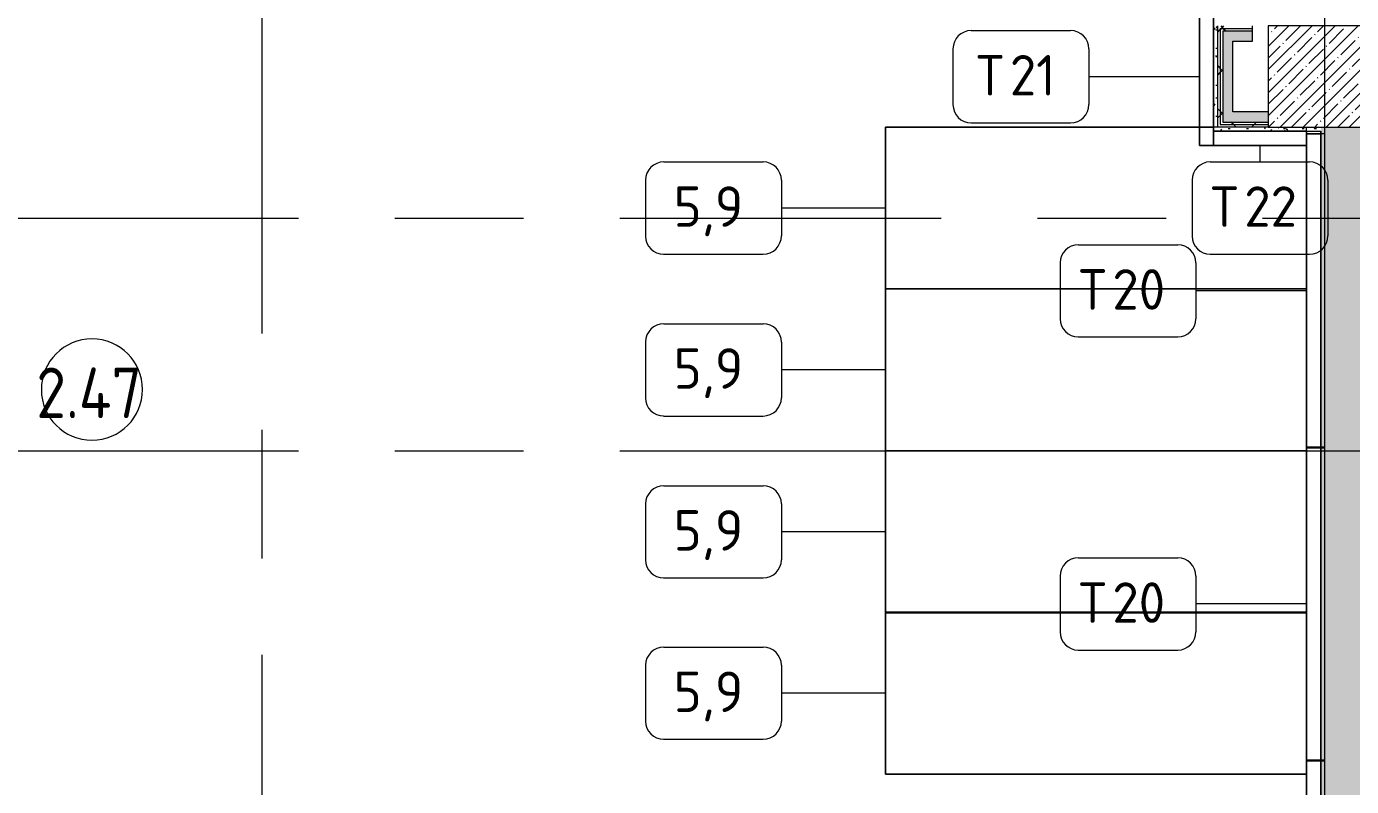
# Model space of a CAD drawing. Header units: millimetres. Extents: x 81566 to 292854, y -8553 to 29000.
# Drawn here: x 114796 to 121341, y 15341 to 19097 of the extents above; entities that cross this region are included whole.
import ezdxf

# ---------------------------------------------------------------- set-up
doc = ezdxf.new("R2010")
doc.units = ezdxf.units.MM
doc.linetypes.add('Осевая', pattern=[3175, 635, -476.25, 1587.5, -476.25])
for name, color, linetype, lineweight in [('A-AREA-IDEN', 7, 'Continuous', 9), ('A-WALL', 7, 'Continuous', 9), ('I-FURN-IDEN', 7, 'Continuous', 9), ('I-WALL', 7, 'Continuous', 9), ('S-COLS', 7, 'Continuous', 9), ('Оси-2', 7, 'Осевая', 9)]:
    doc.layers.add(name, color=color, linetype=linetype, lineweight=lineweight)
for name, color, linetype, lineweight, true_color in [('A-WALL-1', 9, 'Continuous', 9, 0x808080), ('A-WALL-FNSH-1', 9, 'Continuous', 9, 0x808080), ('I-FURN-1', 9, 'Continuous', 9, 0x808080)]:
    doc.layers.add(name, color=color, linetype=linetype, lineweight=lineweight, true_color=true_color)
doc.styles.add('GOST Common', font='GOST_Common.ttf', dxfattribs={"height": 200})
doc.styles.add('GOST Common_1', font='GOST_Common.ttf', dxfattribs={"width": 0.9, "height": 250})
pattern_1 = [(0, (0, 0), (121.92, 30.48), [10.058, -81.382, 10.058, -81.382, -487.68]), (0, (0, 0), (121.92, 30.48), [-182.88, 10.058, -172.822, 10.058, -81.382, -213.36]), (0, (0, 0), (121.92, 30.48), [-457.2, 10.058, -50.902, 10.058, -142.342]), (120, (45.72, 15.24), (-87.356454, 90.345817), [10.058, -81.382, 10.058, -81.382, -487.68]), (120, (45.72, 15.24), (-87.356454, 90.345817), [-182.88, 10.058, -172.822, 10.058, -81.382, -213.36]), (120, (45.72, 15.24), (-87.356454, 90.345817), [-457.2, 10.058, -50.902, 10.058, -142.342]), (240, (60.96, 76.2), (-34.563546, -120.825817), [10.058, -81.382, 10.058, -81.382, -487.68]), (240, (60.96, 76.2), (-34.563546, -120.825817), [-182.88, 10.058, -172.822, 10.058, -81.382, -213.36]), (240, (60.96, 76.2), (-34.563546, -120.825817), [-457.2, 10.058, -50.902, 10.058, -142.342])]
pattern_2 = [(45, (0, 0), (-106.06602, 106.06602), []), (135, (0, 0), (-106.06602, -106.06602), [])]

# ---------------------------------------------------------------- blocks, each defined once
blk = doc.blocks.new('BSC_Колонна _Прямоугольная - 500х500-V22-План расстановки мебели и оборудования 2 этажа в осях 23-33')
at = {"layer": 'S-COLS'}
h = blk.add_hatch(dxfattribs=at)
h.set_pattern_fill('FP_36', color=256, style=0, pattern_type=2)
h.set_pattern_definition([(45, (-121180, -18850), (-57.024626, 57.024626), []), (45, (-121122.975, -18850), (-57.024626, 57.024626), [100.806, -20.161, 3.353, -16.808])])
h.paths.add_polyline_path([(-250, -250), (250, -250), (250, 250), (-250, 250), (-250, -195.6)])
for p, q in [((250, 250), (-250, 250)), ((-250, 250), (-250, -250)), ((250, -250), (250, 250)), ((-250, -250), (250, -250))]:
    blk.add_line(p, q, dxfattribs=at)
blk = doc.blocks.new('Мат в спортивном зале - Т20-31224349-План расстановки мебели и оборудования 2 этажа в осях 23-33')
at = {"layer": 'I-FURN-1'}
for p, q in [((-668.7, 925.9), (-668.7, 906.7)), ((881.3, 906.7), (881.3, 925.9)), ((881.3, 909.3), (-668.7, 909.3)), ((-668.7, 909.3), (-668.7, 839.3)), ((-668.7, 839.3), (-668.7, 909.3)), ((-668.7, 909.3), (-666.1, 909.3)), ((-666.1, 909.3), (881.3, 909.3)), ((881.3, 839.3), (881.3, 909.3)), ((881.3, 909.3), (881.3, 839.3)), ((-668.7, 839.3), (881.3, 839.3)), ((-666.1, 839.3), (-668.7, 839.3)), ((-600.3, 839.3), (-666.1, 839.3)), ((76, 839.3), (-600.3, 839.3)), ((776, 839.3), (76, 839.3)), ((811.3, 839.3), (776, 839.3)), ((881.3, 839.3), (811.3, 839.3))]:
    blk.add_line(p, q, dxfattribs=at)
blk = doc.blocks.new('Мат в спортивном зале - Т20-V276-План расстановки мебели и оборудования 2 этажа в осях 23-33')
at = {"layer": 'I-FURN-1'}
for p, q in [((-668.7, 925.9), (-668.7, 906.7)), ((881.3, 906.7), (881.3, 925.9)), ((881.3, 909.3), (-668.7, 909.3)), ((-668.7, 909.3), (-668.7, 839.3)), ((-668.7, 839.3), (-668.7, 909.3)), ((-668.7, 909.3), (-666.1, 909.3)), ((-666.1, 909.3), (878.7, 909.3)), ((878.7, 909.3), (881.3, 909.3)), ((881.3, 839.3), (881.3, 909.3)), ((881.3, 909.3), (881.3, 839.3)), ((-668.7, 839.3), (881.3, 839.3)), ((-666.1, 839.3), (-668.7, 839.3)), ((147.1, 839.3), (-666.1, 839.3)), ((149.7, 839.3), (147.1, 839.3)), ((878.7, 839.3), (149.7, 839.3)), ((881.3, 839.3), (878.7, 839.3))]:
    blk.add_line(p, q, dxfattribs=at)
blk = doc.blocks.new('Мат в спортивном зале - Т20-V277-План расстановки мебели и оборудования 2 этажа в осях 23-33')
at = {"layer": 'I-FURN-1'}
for p, q in [((-668.7, 925.9), (-668.7, 906.7)), ((881.3, 906.7), (881.3, 925.9)), ((881.3, 909.3), (-668.7, 909.3)), ((-668.7, 909.3), (-668.7, 839.3)), ((-668.7, 839.3), (-668.7, 909.3)), ((-668.7, 909.3), (878.7, 909.3)), ((878.7, 909.3), (881.3, 909.3)), ((881.3, 839.3), (881.3, 909.3)), ((881.3, 909.3), (881.3, 839.3)), ((-668.7, 839.3), (881.3, 839.3)), ((-611.9, 839.3), (-668.7, 839.3)), ((878.7, 839.3), (-611.9, 839.3)), ((881.3, 839.3), (878.7, 839.3))]:
    blk.add_line(p, q, dxfattribs=at)
blk = doc.blocks.new('Мат в спортивном зале - Т22-31224358-План расстановки мебели и оборудования 2 этажа в осях 23-33')
at = {"layer": 'I-FURN-1'}
for p, q in [((421.3, 925.9), (421.3, 906.7)), ((881.3, 906.7), (881.3, 925.9)), ((881.3, 909.3), (421.3, 909.3)), ((421.3, 909.3), (421.3, 839.3)), ((421.3, 839.3), (421.3, 909.3)), ((421.9, 909.3), (881.3, 909.3)), ((881.3, 839.3), (881.3, 909.3)), ((881.3, 909.3), (881.3, 896.1)), ((881.3, 896.1), (881.3, 839.3)), ((421.3, 839.3), (881.3, 839.3)), ((881.3, 839.3), (421.9, 839.3))]:
    blk.add_line(p, q, dxfattribs=at)
blk = doc.blocks.new('Мат в спортивном зале - Т21-31224356-План расстановки мебели и оборудования 2 этажа в осях 23-33')
at = {"layer": 'I-FURN-1'}
for p, q in [((201.3, 925.9), (201.3, 906.7)), ((881.3, 906.7), (881.3, 925.9)), ((881.3, 909.3), (201.3, 909.3)), ((201.3, 909.3), (201.3, 839.3)), ((201.3, 909.3), (269.3, 909.3)), ((201.3, 839.3), (201.3, 908.7)), ((270.3, 909.3), (296.3, 909.3)), ((296.3, 909.3), (790.3, 909.3)), ((790.3, 909.3), (811.3, 909.3)), ((811.3, 909.3), (881.3, 909.3)), ((881.3, 839.3), (881.3, 909.3)), ((881.3, 908.7), (881.3, 839.3)), ((201.3, 839.3), (881.3, 839.3)), ((790.3, 839.3), (201.3, 839.3)), ((881.3, 839.3), (790.3, 839.3))]:
    blk.add_line(p, q, dxfattribs=at)
blk = doc.blocks.new('Марка_Мебель - В прямоуг_Balcon_Марка-25523697-План расстановки мебели и оборудования 2 этажа в осях 23-33')
at = {"layer": 'I-FURN-IDEN'}
for p, q in [((-2.455, 2.278), (2.455, 2.278)), ((-3.355, 1.378), (-3.355, -1.384)), ((3.355, 1.378), (3.355, -1.378)), ((-2.461, -2.278), (2.455, -2.278))]:
    blk.add_line(p, q, dxfattribs=at)
for centre, radius, start, end in [((-2.455, 1.378), 0.9, 90, 180), ((2.455, 1.378), 0.9, 0, 90), ((-2.461, -1.384), 0.893, 180, 270), ((2.455, -1.378), 0.9, 270, 0)]:
    blk.add_arc(centre, radius, start, end, dxfattribs=at)
blk = doc.blocks.new('Марка_Помещения - Номер-25198446-План расстановки мебели и оборудования 2 этажа в осях 23-33')
at = {"layer": 'A-AREA-IDEN'}
for start, end in [(360, 180), (180, 360)]:
    blk.add_arc((0, 0), 2.5, start, end, dxfattribs=at)

msp = doc.modelspace()

# ---------------------------------------------------------------- hatches: boundary and pattern name
at = {"layer": 'I-WALL'}
h = msp.add_hatch(dxfattribs=at)
h.set_pattern_fill('FP_41', color=256, style=0, pattern_type=2)
h.set_pattern_definition(pattern_1)
h.paths.add_polyline_path([(120680.6, 18600), (120680.6, 19121), (120659.6, 19120), (120660.6, 18600)])
h = msp.add_hatch(dxfattribs=at)
h.set_pattern_fill('FP_42', color=256, style=0, pattern_type=2)
h.set_pattern_definition(pattern_2)
h.paths.add_polyline_path([(120852, 19087.5), (120852, 19100), (120680.6, 19100), (120680.6, 19087.5), (120778, 19087.5)])
h = msp.add_hatch(dxfattribs=at)
h.set_pattern_fill('FP_42', color=256, style=0, pattern_type=2)
h.set_pattern_definition(pattern_2)
h.paths.add_polyline_path([(120693.1, 18600), (120693.1, 19087.5), (120680.6, 19087.5), (120680.6, 18600)])
h = msp.add_hatch(dxfattribs=at)
h.set_pattern_fill('FP_42', color=256, style=0, pattern_type=2)
h.set_pattern_definition(pattern_2)
h.paths.add_polyline_path([(120852, 19075), (120852, 19087.5), (120693.1, 19087.5), (120693.1, 19075), (120778, 19075)])
h = msp.add_hatch(dxfattribs=at)
h.set_pattern_fill('FP_42', color=256, style=0, pattern_type=2)
h.set_pattern_definition(pattern_2)
h.paths.add_polyline_path([(120705.6, 18612.5), (120705.6, 19075), (120693.1, 19075), (120693.1, 18612.5)])
for points in [[(120852, 19025), (120852, 19075), (120705.6, 19075), (120705.6, 19025), (120778, 19025)], [(120755.6, 18625), (120755.6, 19025), (120705.6, 19025), (120705.6, 18625)], [(120930, 18625), (120930, 18675), (120755.6, 18675), (120755.6, 18625), (120778, 18625)]]:
    msp.add_hatch(color=256, dxfattribs=at).paths.add_polyline_path(points)
h = msp.add_hatch(dxfattribs=at)
h.set_pattern_fill('FP_41', color=256, style=0, pattern_type=2)
h.set_pattern_definition(pattern_1)
h.paths.add_polyline_path([(120660.6, 18580), (121190, 18580), (121190, 18600), (120660.6, 18600)])
h = msp.add_hatch(dxfattribs=at)
h.set_pattern_fill('FP_42', color=256, style=0, pattern_type=2)
h.set_pattern_definition(pattern_2)
h.paths.add_polyline_path([(120705.6, 18600), (120930, 18600), (120930, 18612.5), (120693.1, 18612.5), (120693.1, 18600)])
h = msp.add_hatch(dxfattribs=at)
h.set_pattern_fill('FP_42', color=256, style=0, pattern_type=2)
h.set_pattern_definition(pattern_2)
h.paths.add_polyline_path([(120705.6, 18612.5), (120930, 18612.5), (120930, 18625), (120705.6, 18625)])
h = msp.add_hatch(dxfattribs=at)
h.set_pattern_fill('FP_41', color=256, style=0, pattern_type=2)
h.set_pattern_definition(pattern_1)
h.paths.add_polyline_path([(121190, 13920), (121210, 13920), (121210, 18600), (121190, 18600), (121190, 14480.9)])
h = msp.add_hatch(dxfattribs=at)
h.set_pattern_fill('FP_2', color=256, style=0, pattern_type=2)
h.set_pattern_definition([(45, (0, 0), (-57.024626, 57.024626), []), (45, (57.025, 0), (-57.024626, 57.024626), [100.806, -20.161, 3.353, -16.808])])
h.paths.add_polyline_path([(121424.6, 10600), (121430, 10600), (121430, 10825), (121210, 10825), (121210, 10600)])
h.paths.add_polyline_path([(121210, 12225), (121430, 12225), (121430, 13400), (121210, 13400), (121210, 12280)])
h.paths.add_polyline_path([(121210, 13900), (121430, 13900), (121430, 18600), (121210, 18600), (121210, 13920)])

# ---------------------------------------------------------------- linework, layer by layer
at = {"layer": 'A-WALL'}
for p, q in [((120659.6, 19094), (120660.6, 19094)), ((120660.6, 18600), (120660.6, 19094)), ((120693.1, 19087.5), (120693.1, 18612.5)), ((120693.1, 19087.5), (120852, 19087.5)), ((120705.6, 19075), (120705.6, 18625)), ((120705.6, 19075), (120852, 19075)), ((120693.1, 18612.5), (120930, 18612.5)), ((120705.6, 18625), (120930, 18625)), ((121210, 13900), (121210, 18600)), ((121190, 13920), (121190, 18580))]:
    msp.add_line(p, q, dxfattribs=at)
at = {"layer": 'A-WALL-1'}
for p, q in [((120680.6, 18600), (120680.6, 19100)), ((120852, 19025), (120852, 19100)), ((120755.6, 18675), (120755.6, 19025)), ((120755.6, 19025), (120852, 19025)), ((120930, 18675), (120755.6, 18675)), ((120930, 18600), (120680.6, 18600)), ((120660.6, 18580), (121190, 18580))]:
    msp.add_line(p, q, dxfattribs=at)
at = {"layer": 'A-WALL-FNSH-1'}
for p, q in [((120659.6, 19100), (120659.6, 18579)), ((120660.6, 18580), (120660.6, 18600)), ((120659.6, 18579), (121189, 18579)), ((121189, 18579), (121189, 13921))]:
    msp.add_line(p, q, dxfattribs=at)
at = {"layer": 'I-FURN-1'}
for p, q in [((119039, 18600), (119039, 17800)), ((120589.6, 18600), (119039, 18600)), ((119039, 18600), (120589.6, 18600)), ((119039, 17800), (119039, 18600)), ((120659.6, 18600), (120589.6, 18600)), ((120589.6, 18600), (120659.6, 18600)), ((120930, 18600), (120659.6, 18600)), ((121119, 18579), (121119, 18600)), ((121119, 18565.8), (121119, 18579)), ((121119, 18579), (121119, 18565.8)), ((121119, 18509), (121119, 18565.8)), ((121119, 18565.8), (121119, 18509)), ((121119, 17800), (121119, 18509)), ((121119, 18509), (121119, 17800)), ((119039, 17800), (121119, 17800)), ((121119, 17800), (119039, 17800)), ((119039, 17800), (119039, 17000)), ((121119, 17800), (119039, 17800)), ((119039, 17800), (121119, 17800)), ((119039, 17000), (119039, 17800)), ((121119, 17018.4), (121119, 17800)), ((121119, 17800), (121119, 17018.4)), ((121119, 17015.8), (121119, 17018.4)), ((121119, 17018.4), (121119, 17015.8)), ((119039, 17000), (121119, 17000)), ((121119, 17000), (119039, 17000)), ((119039, 17000), (119039, 16200)), ((121119, 17000), (119039, 17000)), ((119039, 17000), (121119, 17000)), ((119039, 16202.6), (119039, 17000)), ((121119, 17000), (121119, 17015.8)), ((121119, 17015.8), (121119, 17000)), ((121119, 16200), (121119, 17000)), ((121119, 17000), (121119, 16202.6)), ((119039, 16200), (119039, 16202.6)), ((119039, 16202.6), (119039, 15402.6)), ((121119, 16202.6), (119039, 16202.6)), ((119039, 16202.6), (121119, 16202.6)), ((119039, 16200), (119039, 16202.6)), ((119039, 16200), (121119, 16200)), ((121119, 16200), (119039, 16200)), ((119039, 15402.6), (119039, 16200)), ((121119, 16202.6), (121119, 16200)), ((121119, 15471), (121119, 16202.6)), ((121119, 16202.6), (121119, 16200)), ((121119, 16200), (121119, 15471)), ((121119, 15468.4), (121119, 15471)), ((121119, 15471), (121119, 15468.4)), ((121119, 15402.6), (121119, 15468.4)), ((121119, 15468.4), (121119, 15402.6)), ((119039, 15402.6), (121119, 15402.6)), ((121119, 15402.6), (119039, 15402.6))]:
    msp.add_line(p, q, dxfattribs=at)
at = {"layer": 'I-FURN-IDEN'}
for p, q in [((120589.6, 18849), (120043.5, 18849)), ((120889, 18509), (120889, 18427.8)), ((119039, 18200), (118524.9, 18200)), ((121119, 17790.8), (120572.9, 17790.8)), ((119039, 17400), (118524.9, 17400)), ((119039, 16600), (118524.9, 16600)), ((121119, 16243.4), (120572.9, 16243.4)), ((119039, 15802.6), (118524.9, 15802.6))]:
    msp.add_line(p, q, dxfattribs=at)
at = {"layer": 'Оси-2'}
for p, q in [((115960, 593.7), (115960, 19415.1)), ((121210, 593.7), (121210, 19415.1)), ((84865.6, 18150), (122760, 18150)), ((84865.6, 17000), (122760, 17000))]:
    msp.add_line(p, q, dxfattribs=at)

# ---------------------------------------------------------------- block references
at = {"layer": 'A-AREA-IDEN', "xscale": 99.99999999999993, "yscale": 99.99999999999993, "zscale": 99.99999999999993}
msp.add_blockref('Марка_Помещения - Номер-25198446-План расстановки мебели и оборудования 2 этажа в осях 23-33', (115119.1, 17303.1), dxfattribs=at)
at = {"layer": 'I-FURN-1'}
for name, p, rotation in [('Мат в спортивном зале - Т21-31224356-План расстановки мебели и оборудования 2 этажа в осях 23-33', (119750.3, 19390.3), 270.0000000000006), ('Мат в спортивном зале - Т20-V277-План расстановки мебели и оборудования 2 этажа в осях 23-33', (120279.7, 17897.1), 270.0000000000001), ('Мат в спортивном зале - Т20-V276-План расстановки мебели и оборудования 2 этажа в осях 23-33', (120279.7, 16349.7), 270.0000000000001), ('Мат в спортивном зале - Т20-31224349-План расстановки мебели и оборудования 2 этажа в осях 23-33', (120279.7, 14802.3), 270.0000000000001)]:
    msp.add_blockref(name, p, dxfattribs=dict(at, rotation=rotation))
msp.add_blockref('Мат в спортивном зале - Т22-31224358-План расстановки мебели и оборудования 2 этажа в осях 23-33', (120237.7, 17669.7), dxfattribs=at)
at = {"layer": 'I-FURN-IDEN', "xscale": 99.99999999999993, "yscale": 99.99999999999993, "zscale": 99.99999999999993}
for p in [(119708, 18849), (118189.4, 18200), (120889, 18200), (120237.4, 17790.8), (118189.4, 17400), (118189.4, 16600), (120237.4, 16243.4), (118189.4, 15802.6)]:
    msp.add_blockref('Марка_Мебель - В прямоуг_Balcon_Марка-25523697-План расстановки мебели и оборудования 2 этажа в осях 23-33', p, dxfattribs=at)
at = {"layer": 'S-COLS'}
msp.add_blockref('BSC_Колонна _Прямоугольная - 500х500-V22-План расстановки мебели и оборудования 2 этажа в осях 23-33', (121180, 18850), dxfattribs=at)

# ---------------------------------------------------------------- texts
at = {"layer": 'A-AREA-IDEN', "insert": (114844.3, 17411.7), "char_height": 250, "width": 685.443, "attachment_point": 1, "style": 'GOST Common_1'}
msp.add_mtext('2.47', dxfattribs=at)
at = {"layer": 'I-FURN-IDEN', "char_height": 200, "attachment_point": 1, "style": 'GOST Common'}
for s, insert, width in [('\\fGOST Common|b0|i0|c204|p34|;Т', (119488, 18956.1), 200.422), ('21', (119653.4, 18956.1), 296.624), ('5,9', (117992.4, 18307.1), 440.928), ('\\fGOST Common|b0|i0|c204|p34|;Т', (120646, 18307.1), 200.422), ('22', (120811.4, 18307.1), 352.742), ('\\fGOST Common|b0|i0|c204|p34|;Т', (119994.4, 17897.8), 200.422), ('20', (120159.7, 17897.8), 352.742), ('5,9', (117992.4, 17507.1), 440.928), ('5,9', (117992.4, 16707.1), 440.928), ('\\fGOST Common|b0|i0|c204|p34|;Т', (119994.4, 16350.4), 200.422), ('20', (120159.7, 16350.4), 352.742), ('5,9', (117992.4, 15909.7), 440.928)]:
    msp.add_mtext(s, dxfattribs=dict(at, insert=insert, width=width))

doc.saveas('drawing.dxf')
